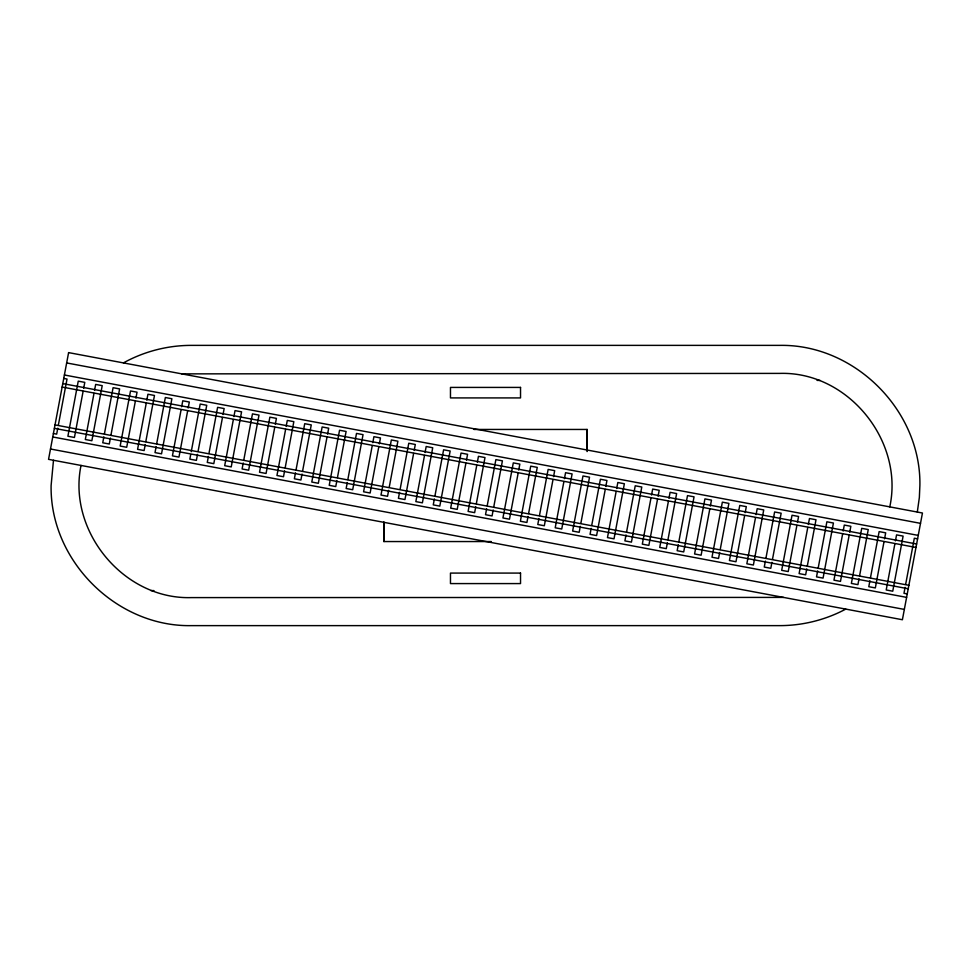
<?xml version="1.0" encoding="UTF-8"?>
<svg xmlns="http://www.w3.org/2000/svg" width="971" height="971" viewBox="0 0 971 971"><rect width="100%" height="100%" fill="white"/><g stroke="black" fill="none" stroke-linecap="round" stroke-linejoin="round"><path stroke-width="1.46" d="M491.241 541.551L383.909 541.551L383.946 522.313M81.018 465.437C67.412 531.003 123.548 599.665 191.238 597.602L783.512 597.408M53.49 460.266L51.111 485.5C49.752 560.425 116.302 626.975 191.238 625.627L779.762 625.627C802.677 625.615 825.544 619.911 845.753 609.108M889.776 506.874C904.159 441.004 848.023 371.274 779.774 373.398L181.808 373.871M917.304 512.045L919.355 497.48L919.889 485.5C921.248 410.575 854.686 344.025 779.762 345.373L191.238 345.373C167.619 345.385 144.072 351.466 123.426 362.899M57.787 428.175L56.67 434.134L53.405 433.515M58.345 425.201L67.023 379.042L63.746 378.423M83.105 391.313L74.439 437.472L67.897 436.234L78.25 381.154L84.793 382.38L83.664 388.339M93.993 393.352L85.314 439.511L91.857 440.737L102.21 385.657L95.668 384.419L94.551 390.378M103.861 436.829L102.744 442.788L109.286 444.014L110.403 438.055M104.419 433.855L113.085 387.696L119.627 388.922L110.961 435.081M135.37 401.132L126.703 447.279L120.161 446.053L130.515 390.973L137.045 392.199L135.928 398.159M146.257 403.171L137.579 449.33L144.121 450.556L145.237 444.597M146.815 400.198L147.932 394.238L154.474 395.476L145.796 441.623M156.125 446.648L155.008 452.607L161.538 453.833L171.891 398.741L165.349 397.515L156.683 443.674M181.091 409.726L172.425 455.872L178.967 457.098L187.634 410.951M181.65 406.74L182.779 400.792L189.309 402.018L188.192 407.978M190.68 454.683L189.843 459.149L196.385 460.375L197.501 454.416M191.238 451.709L200.196 404.057L206.738 405.295L198.06 451.442M208.389 456.467L207.272 462.427L213.802 463.653L222.48 417.494M208.947 453.493L217.613 407.335L224.155 408.56L223.039 414.52M233.356 419.545L224.689 465.692L231.232 466.917L241.573 411.838L235.031 410.612L233.914 416.559M243.223 463.009L242.107 468.969L248.649 470.195L259.002 415.103L252.46 413.877L243.782 460.036M274.744 427.313L266.066 473.472L259.524 472.234L269.877 417.154L276.419 418.38L275.303 424.339M285.62 429.364L276.953 475.511L283.496 476.737L284.612 470.789M286.178 426.378L287.295 420.431L293.837 421.657L285.171 467.804M295.487 472.828L294.371 478.788L300.913 480.014L302.03 474.054M296.046 469.855L304.724 423.696L311.266 424.922L302.588 471.081M327.009 437.132L318.33 483.291L311.788 482.053L322.141 426.973L328.684 428.199L327.567 434.158M336.876 480.609L335.76 486.556L329.218 485.33L339.559 430.238L346.101 431.476L337.435 477.623M347.278 482.563L346.149 488.51L352.691 489.748L363.045 434.656L356.503 433.43L347.836 479.577M372.245 445.628L363.579 491.787L370.121 493.013L378.787 446.866M372.803 442.655L373.92 436.695L380.462 437.933L379.345 443.881M388.655 490.331L387.538 496.29L380.996 495.064L391.349 439.972L397.892 441.198L389.213 487.357M399.542 492.382L398.413 498.329L404.956 499.555L413.634 453.408M400.101 489.396L408.767 443.249L415.309 444.475L414.192 450.435M424.509 455.448L415.843 501.606L422.385 502.832L432.726 447.752L426.184 446.514L425.067 452.474M434.377 498.924L433.26 504.884L439.802 506.109L450.156 451.017L443.613 449.791L434.935 495.95M465.898 463.228L457.22 509.374L450.678 508.149L461.031 453.069L467.573 454.294L466.456 460.254M476.773 465.267L468.107 511.426L474.649 512.652L475.766 506.692M477.331 462.293L478.448 456.334L484.99 457.559L476.324 503.718M486.641 508.743L485.524 514.691L492.066 515.929L493.183 509.969M487.199 505.757L495.878 459.611L502.42 460.837L493.741 506.996M518.162 473.047L509.484 519.194L502.942 517.968L513.295 462.888L519.837 464.114L518.72 470.061M528.03 516.511L526.913 522.471L520.371 521.245L530.712 466.153L537.254 467.379L528.588 513.538M538.905 518.563L537.788 524.51L544.33 525.748L552.997 479.589M539.463 515.577L548.142 469.43L554.684 470.656L553.555 476.615M563.884 481.628L555.206 527.787L561.748 529.013L572.101 473.933L565.559 472.707L564.442 478.654M580.294 526.331L579.177 532.29L572.635 531.064L582.976 475.972L589.518 477.198L580.852 523.357M591.169 528.382L590.052 534.329L596.595 535.567L605.261 489.408M591.727 525.396L600.406 479.249L606.948 480.475L605.819 486.435M616.148 491.447L607.47 537.606L614.012 538.832L624.365 483.752L617.823 482.514L616.706 488.474M626.016 534.924L624.899 540.883L631.441 542.109L641.782 487.017L635.24 485.791L626.574 531.95M650.983 498.002L642.317 544.148L648.859 545.386L657.525 499.228M651.541 495.016L652.67 489.068L659.212 490.294L658.083 496.254M668.412 501.267L659.734 547.426L666.276 548.651L667.393 542.704M668.97 498.293L670.087 492.333L676.629 493.571L667.951 539.718M678.28 544.743L677.163 550.703L683.705 551.929L694.047 496.836L687.504 495.611L678.838 541.769M709.789 509.047L701.123 555.206L694.581 553.968L704.934 498.888L711.476 500.114L710.347 506.073M719.657 552.523L718.54 558.471L711.998 557.245L722.351 502.153L728.893 503.391L720.215 549.537M744.636 515.589L735.969 561.748L729.427 560.522L739.768 505.43L746.311 506.656L745.194 512.615M755.511 517.64L746.845 563.787L753.387 565.025L763.728 509.933L757.198 508.707L756.069 514.654M765.379 561.104L764.262 567.064L770.804 568.29L771.921 562.343M765.937 558.131L774.615 511.972L781.157 513.21L772.479 559.357M796.9 525.408L788.221 571.567L781.691 570.341L792.033 515.249L798.575 516.475L797.458 522.434M807.775 527.459L799.109 573.606L805.651 574.832L806.767 568.885M808.333 524.474L809.462 518.526L815.992 519.752L807.326 565.899M817.643 570.924L816.526 576.883L823.068 578.109L833.421 523.029L826.879 521.791L818.201 567.95M842.622 534.001L833.955 580.16L840.485 581.386L849.164 535.227M843.18 531.028L844.297 525.068L850.839 526.294L849.722 532.254M859.032 578.704L857.915 584.651L851.373 583.425L861.714 528.345L868.256 529.571L859.59 575.718M869.907 580.743L868.79 586.702L875.332 587.928L884.011 541.769M870.465 577.769L879.143 531.61L885.686 532.836L884.569 538.796M894.886 543.821L886.207 589.967L892.75 591.205L903.103 536.113L896.561 534.887L895.444 540.847M905.093 587.358L903.977 593.305L907.254 593.924M905.652 584.372L914.33 538.225L917.595 538.844M817.048 380.401L820.058 380.401M473.982 429.449L587.091 429.449L587.103 451.564M150.942 590.599L153.952 590.599M66.659 362.936L920.508 523.345M64.402 374.988L918.25 535.397M62.775 383.594L916.624 544.003M62.132 387.041L915.981 547.45M55.019 424.91L908.868 585.319M54.376 428.345L908.225 588.766M52.75 436.962L906.598 597.371M50.492 449.003L904.341 609.424M587.091 429.449L587.091 450.653M383.909 522.119L383.909 541.551M68.601 352.607L48.55 459.344L902.399 619.741L922.45 513.016L68.601 352.607M520.529 387.417L450.471 387.417L450.471 397.916L520.529 397.916L520.529 387.417M520.529 573.084L450.471 573.084L450.471 583.583L520.529 583.583L520.529 573.084"/></g></svg>
